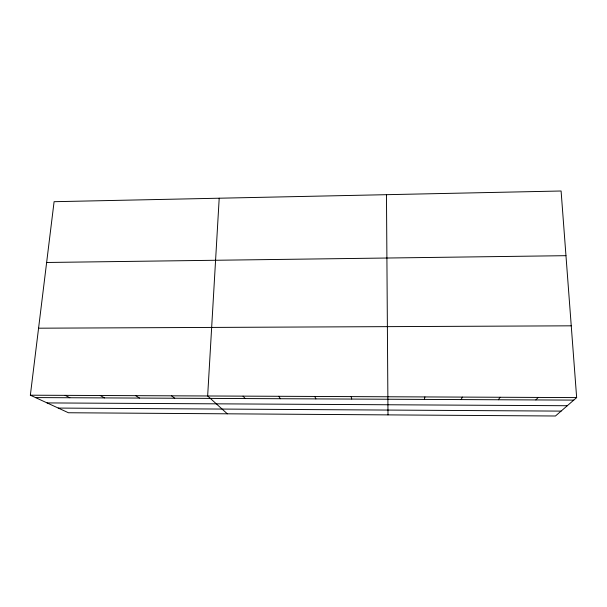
<?xml version="1.0" encoding="UTF-8"?>
<svg xmlns="http://www.w3.org/2000/svg" width="607" height="607" viewBox="0 0 607 607"><rect width="100%" height="100%" fill="white"/><g stroke="black" fill="none" stroke-linecap="round" stroke-linejoin="round"><path stroke-width="0.91" d="M219.203 198.216L207.655 395.984L227.306 413.807M30.35 395.203L54.091 201.699L561.096 191L576.65 397.6L555.458 416L68.424 412.752L30.35 395.203L576.65 397.6M424.369 399.406L424.915 396.932M461.199 399.581L462.314 397.099M498.37 399.755L500.069 397.266M535.89 399.93L538.174 397.433M46.633 262.482L565.959 255.676M38.575 328.197L571.248 325.822M35.51 397.585L573.759 400.112M47.096 402.919L567.295 405.726M58.257 408.071L561.088 411.114M65.161 395.362L69.843 397.744M100.292 395.514L104.48 397.911M135.748 395.665L139.443 398.071M171.531 395.825L174.717 398.238M243.035 396.136L245.198 398.571M278.742 396.295L280.381 398.731M314.783 396.454L315.89 398.898M351.157 396.614L351.719 399.065M386.462 194.688L387.994 414.885"/></g></svg>
